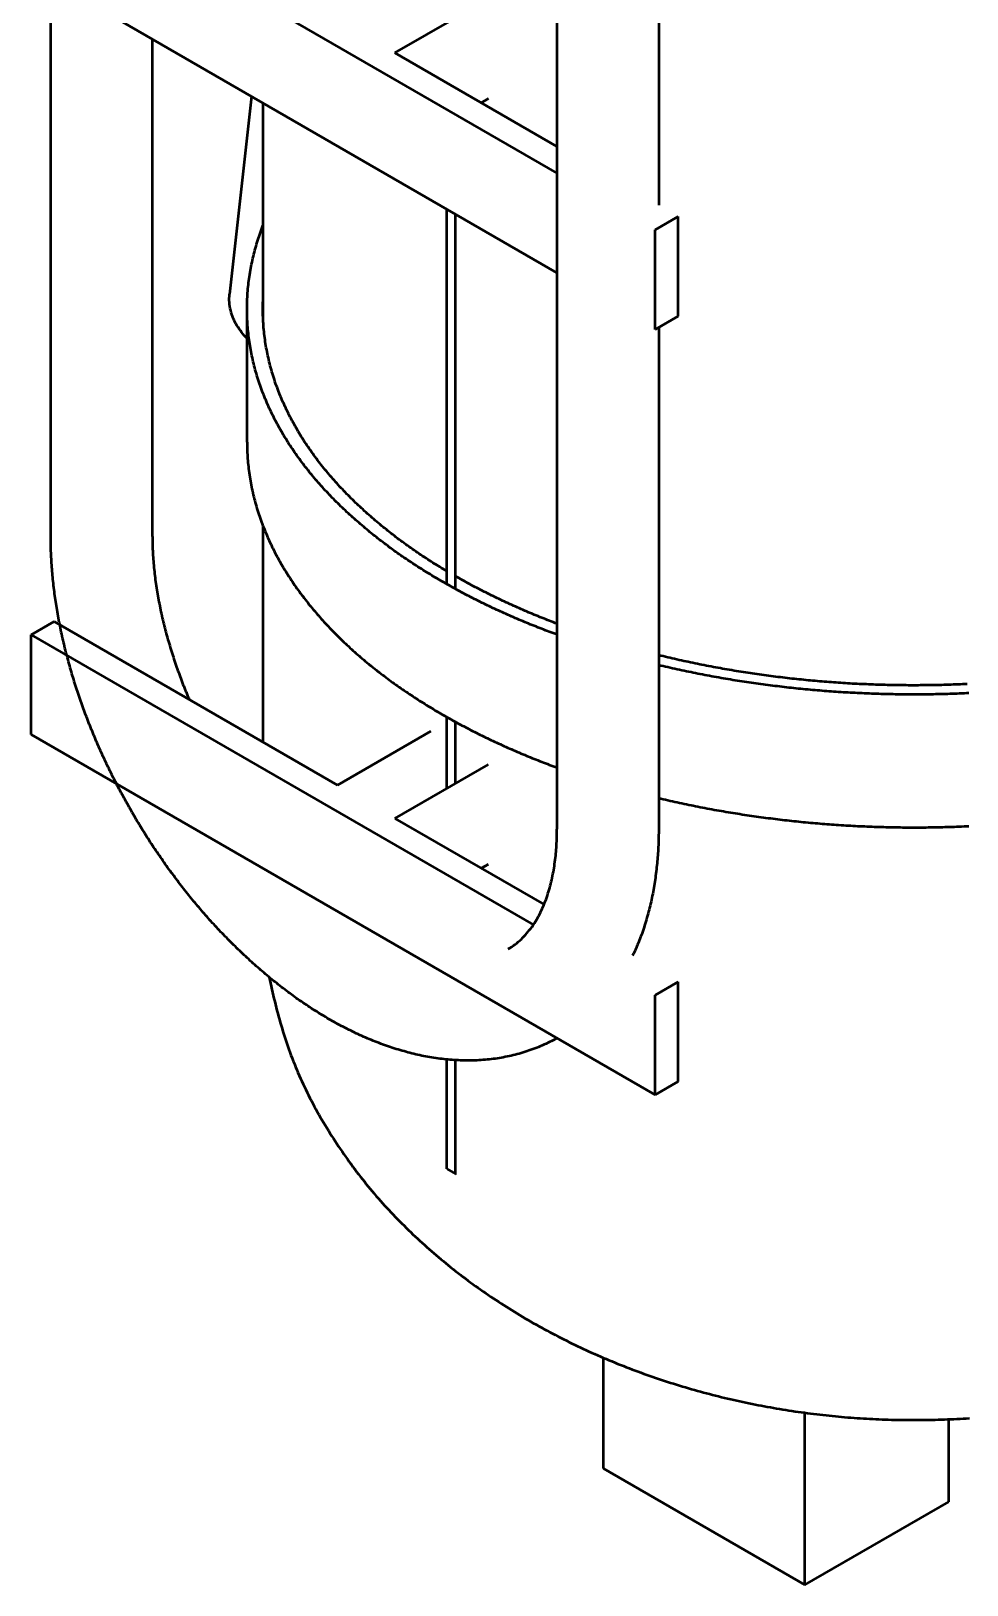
# Model space of a CAD drawing. Header units: millimetres. Extents: x 0 to 594, y 0 to 420.
# Drawn here: x 458.54 to 481.54, y 195 to 233.19 of the extents above; entities that cross this region are included whole.
import ezdxf

# ---------------------------------------------------------------- set-up
doc = ezdxf.new("R2010")
doc.units = ezdxf.units.MM
doc.layers.add('01-VISIBLE', color=7, linetype='CONTINUOUS', lineweight=50)

msp = doc.modelspace()

# ---------------------------------------------------------------- linework, layer by layer
at = {"layer": '01-VISIBLE'}
for p, q in [((459.021, 220.765), (459.021, 249.767)), ((471.466, 242.581), (471.466, 213.579)), ((473.966, 242.581), (473.966, 228.91)), ((458.539, 237.164), (471.466, 229.7)), ((458.539, 234.714), (471.466, 227.251)), ((467.484, 232.653), (469.782, 233.98)), ((461.521, 220.765), (461.521, 232.992)), ((467.484, 232.653), (471.466, 230.353)), ((463.956, 231.587), (463.419, 226.723)), ((469.605, 231.428), (469.782, 231.53)), ((464.247, 226.027), (464.247, 231.419)), ((468.759, 219.596), (468.759, 228.814)), ((468.971, 219.478), (468.971, 228.691)), ((473.883, 228.305), (474.449, 228.631)), ((474.449, 226.182), (474.449, 228.631)), ((473.883, 225.855), (473.883, 228.305)), ((463.847, 223.087), (463.847, 226.353)), ((473.883, 225.855), (474.449, 226.182)), ((473.966, 225.903), (473.966, 213.579)), ((464.247, 215.709), (464.247, 221.009)), ((458.539, 218.352), (459.104, 218.678)), ((459.104, 218.678), (466.069, 214.657)), ((458.539, 215.902), (458.539, 218.352)), ((458.539, 218.352), (470.885, 211.224)), ((468.759, 214.577), (468.759, 216.33)), ((468.971, 214.7), (468.971, 216.212)), ((458.539, 215.902), (473.883, 207.043)), ((466.069, 214.657), (468.367, 215.984)), ((467.484, 213.841), (469.782, 215.167)), ((467.484, 213.841), (471.149, 211.724)), ((469.605, 212.616), (469.782, 212.718)), ((473.883, 209.493), (474.449, 209.819)), ((474.449, 207.37), (474.449, 209.819)), ((473.883, 207.043), (473.883, 209.493)), ((468.759, 205.228), (468.759, 207.914)), ((468.971, 205.106), (468.971, 207.898)), ((473.883, 207.043), (474.449, 207.37)), ((468.759, 205.228), (468.971, 205.106)), ((468.971, 205.106), (468.986, 205.114)), ((472.61, 197.858), (472.61, 200.582)), ((477.56, 195), (477.56, 199.233)), ((481.095, 197.041), (481.095, 199.071)), ((472.61, 197.858), (477.56, 195)), ((477.56, 195), (481.095, 197.041))]:
    msp.add_line(p, q, dxfattribs=at)
for points in [[(463.847, 226.353), (463.847, 226.404), (463.848, 226.455), (463.849, 226.506), (463.851, 226.556), (463.853, 226.607), (463.855, 226.657), (463.858, 226.708), (463.862, 226.759), (463.866, 226.809), (463.87, 226.86), (463.875, 226.91), (463.881, 226.96), (463.886, 227.011), (463.893, 227.061), (463.899, 227.111), (463.907, 227.162), (463.914, 227.212), (463.922, 227.262), (463.931, 227.312), (463.94, 227.362), (463.949, 227.411), (463.959, 227.461), (463.97, 227.511), (463.981, 227.56), (463.992, 227.61), (464.003, 227.659), (464.016, 227.708), (464.028, 227.757), (464.041, 227.806), (464.054, 227.855), (464.068, 227.904), (464.082, 227.953), (464.097, 228.001), (464.112, 228.05), (464.128, 228.098), (464.143, 228.146), (464.16, 228.194), (464.176, 228.242), (464.193, 228.29), (464.211, 228.337), (464.229, 228.385), (464.247, 228.432)], [(463.847, 225.638), (463.812, 225.674), (463.779, 225.712), (463.746, 225.75), (463.714, 225.789), (463.684, 225.829), (463.655, 225.87), (463.627, 225.912), (463.6, 225.954), (463.575, 225.998), (463.551, 226.042), (463.529, 226.087), (463.509, 226.133), (463.49, 226.18), (463.473, 226.227), (463.458, 226.275), (463.445, 226.324), (463.434, 226.373), (463.425, 226.423), (463.419, 226.472), (463.414, 226.522), (463.412, 226.573), (463.412, 226.623), (463.414, 226.673), (463.419, 226.723)], [(464.237, 226.353), (464.237, 226.408), (464.238, 226.462), (464.239, 226.517), (464.241, 226.571), (464.244, 226.626), (464.247, 226.68)], [(471.466, 218.356), (471.419, 218.374), (471.372, 218.391), (471.325, 218.409), (471.278, 218.426), (471.231, 218.444), (471.184, 218.462), (471.137, 218.48), (471.091, 218.498), (471.044, 218.516), (470.997, 218.535), (470.951, 218.553), (470.904, 218.572), (470.858, 218.59), (470.811, 218.609), (470.765, 218.628), (470.718, 218.647), (470.672, 218.666), (470.626, 218.686), (470.579, 218.705), (470.533, 218.724), (470.487, 218.744), (470.441, 218.764), (470.395, 218.784), (470.349, 218.804), (470.303, 218.824), (470.257, 218.844), (470.211, 218.865), (470.166, 218.885), (470.12, 218.906), (470.074, 218.927), (470.029, 218.947), (469.983, 218.968), (469.938, 218.99), (469.892, 219.011), (469.847, 219.032), (469.802, 219.054), (469.756, 219.075), (469.711, 219.097), (469.666, 219.119), (469.621, 219.141), (469.576, 219.163), (469.531, 219.186), (469.486, 219.208), (469.441, 219.231), (469.397, 219.253), (469.352, 219.276), (469.307, 219.299), (469.263, 219.322), (469.218, 219.345), (469.174, 219.369), (469.13, 219.392), (469.086, 219.416), (469.041, 219.44), (468.997, 219.464), (468.953, 219.488), (468.909, 219.512), (468.865, 219.536), (468.822, 219.561), (468.778, 219.585), (468.734, 219.61), (468.691, 219.635), (468.647, 219.66), (468.604, 219.685), (468.561, 219.71), (468.517, 219.736), (468.474, 219.761), (468.431, 219.787), (468.388, 219.813), (468.345, 219.839), (468.303, 219.865), (468.26, 219.891), (468.217, 219.918), (468.175, 219.944), (468.132, 219.971), (468.09, 219.998), (468.048, 220.025), (468.006, 220.052), (467.964, 220.08), (467.922, 220.107), (467.88, 220.135), (467.838, 220.163), (467.796, 220.19), (467.755, 220.219), (467.713, 220.247), (467.672, 220.275), (467.631, 220.304), (467.59, 220.332), (467.549, 220.361), (467.508, 220.39), (467.467, 220.42), (467.426, 220.449), (467.386, 220.478), (467.345, 220.508), (467.305, 220.538), (467.265, 220.568), (467.225, 220.598), (467.185, 220.628), (467.145, 220.659), (467.105, 220.689), (467.065, 220.72), (467.026, 220.751), (466.987, 220.782), (466.947, 220.813), (466.908, 220.845), (466.869, 220.876), (466.83, 220.908), (466.792, 220.94), (466.753, 220.972), (466.715, 221.004), (466.677, 221.037), (466.638, 221.069), (466.6, 221.102), (466.563, 221.135), (466.525, 221.168), (466.487, 221.201), (466.45, 221.235), (466.413, 221.268), (466.376, 221.302), (466.339, 221.336), (466.302, 221.37), (466.265, 221.404), (466.229, 221.439), (466.193, 221.473), (466.157, 221.508), (466.121, 221.543), (466.085, 221.578), (466.049, 221.614), (466.014, 221.649), (465.979, 221.685), (465.944, 221.721), (465.909, 221.757), (465.874, 221.793), (465.84, 221.83), (465.805, 221.866), (465.771, 221.903), (465.737, 221.94), (465.704, 221.977), (465.67, 222.014), (465.637, 222.052), (465.604, 222.09), (465.571, 222.127), (465.538, 222.165), (465.506, 222.204), (465.474, 222.242), (465.441, 222.281), (465.41, 222.319), (465.378, 222.358), (465.347, 222.398), (465.316, 222.437), (465.285, 222.476), (465.254, 222.516), (465.224, 222.556), (465.193, 222.596), (465.163, 222.636), (465.134, 222.677), (465.104, 222.717), (465.075, 222.758), (465.046, 222.799), (465.018, 222.84), (464.989, 222.881), (464.961, 222.923), (464.933, 222.965), (464.906, 223.007), (464.878, 223.049), (464.851, 223.091), (464.824, 223.133), (464.798, 223.176), (464.772, 223.219), (464.746, 223.262), (464.72, 223.305), (464.695, 223.348), (464.67, 223.391), (464.645, 223.435), (464.621, 223.479), (464.597, 223.523), (464.573, 223.567), (464.55, 223.611), (464.526, 223.656), (464.504, 223.701), (464.481, 223.745), (464.459, 223.79), (464.437, 223.836), (464.416, 223.881), (464.395, 223.926), (464.374, 223.972), (464.354, 224.018), (464.333, 224.064), (464.314, 224.11), (464.294, 224.156), (464.275, 224.203), (464.257, 224.249), (464.239, 224.296), (464.221, 224.343), (464.203, 224.39), (464.186, 224.437), (464.17, 224.484), (464.153, 224.532), (464.137, 224.579), (464.122, 224.627), (464.107, 224.675), (464.092, 224.723), (464.078, 224.771), (464.064, 224.819), (464.05, 224.867), (464.037, 224.916), (464.024, 224.964), (464.012, 225.013), (464, 225.062), (463.989, 225.11), (463.978, 225.159), (463.967, 225.208), (463.957, 225.257), (463.947, 225.307), (463.938, 225.356), (463.929, 225.405), (463.921, 225.455), (463.913, 225.504), (463.905, 225.554), (463.898, 225.604), (463.892, 225.653), (463.886, 225.703), (463.88, 225.753), (463.875, 225.803), (463.87, 225.853), (463.865, 225.903), (463.862, 225.953), (463.858, 226.003), (463.855, 226.053), (463.853, 226.103), (463.85, 226.153), (463.849, 226.203), (463.848, 226.253), (463.847, 226.303), (463.847, 226.353)], [(468.759, 219.915), (468.716, 219.941), (468.673, 219.967), (468.63, 219.993), (468.587, 220.019), (468.545, 220.045), (468.502, 220.072), (468.459, 220.098), (468.417, 220.125), (468.375, 220.152), (468.332, 220.179), (468.29, 220.206), (468.248, 220.234), (468.206, 220.261), (468.164, 220.289), (468.123, 220.317), (468.081, 220.345), (468.039, 220.373), (467.998, 220.401), (467.957, 220.43), (467.915, 220.458), (467.874, 220.487), (467.833, 220.516), (467.792, 220.545), (467.752, 220.575), (467.711, 220.604), (467.67, 220.634), (467.63, 220.663), (467.59, 220.693), (467.549, 220.723), (467.509, 220.754), (467.469, 220.784), (467.43, 220.814), (467.39, 220.845), (467.35, 220.876), (467.311, 220.907), (467.272, 220.938), (467.233, 220.97), (467.194, 221.001), (467.155, 221.033), (467.116, 221.065), (467.077, 221.097), (467.039, 221.129), (467.001, 221.162), (466.962, 221.194), (466.924, 221.227), (466.887, 221.26), (466.849, 221.293), (466.811, 221.327), (466.774, 221.36), (466.737, 221.394), (466.7, 221.428), (466.663, 221.462), (466.626, 221.496), (466.589, 221.53), (466.553, 221.565), (466.517, 221.599), (466.481, 221.634), (466.445, 221.669), (466.409, 221.705), (466.374, 221.74), (466.338, 221.776), (466.303, 221.811), (466.268, 221.847), (466.233, 221.884), (466.199, 221.92), (466.164, 221.956), (466.13, 221.993), (466.096, 222.03), (466.062, 222.067), (466.029, 222.104), (465.995, 222.142), (465.962, 222.18), (465.929, 222.217), (465.896, 222.255), (465.864, 222.294), (465.831, 222.332), (465.799, 222.371), (465.767, 222.409), (465.736, 222.448), (465.704, 222.487), (465.673, 222.527), (465.642, 222.566), (465.612, 222.606), (465.581, 222.646), (465.551, 222.686), (465.521, 222.726), (465.491, 222.767), (465.462, 222.807), (465.433, 222.848), (465.404, 222.889), (465.375, 222.93), (465.347, 222.972), (465.319, 223.013), (465.291, 223.055), (465.263, 223.097), (465.236, 223.139), (465.209, 223.182), (465.182, 223.224), (465.156, 223.267), (465.13, 223.31), (465.104, 223.353), (465.078, 223.396), (465.053, 223.439), (465.028, 223.483), (465.004, 223.527), (464.98, 223.571), (464.956, 223.615), (464.932, 223.659), (464.909, 223.704), (464.886, 223.748), (464.863, 223.793), (464.841, 223.838), (464.819, 223.883), (464.798, 223.928), (464.776, 223.974), (464.756, 224.02), (464.735, 224.065), (464.715, 224.111), (464.695, 224.158), (464.676, 224.204), (464.657, 224.25), (464.638, 224.297), (464.62, 224.344), (464.602, 224.391), (464.584, 224.438), (464.567, 224.485), (464.551, 224.532), (464.534, 224.58), (464.519, 224.627), (464.503, 224.675), (464.488, 224.723), (464.473, 224.771), (464.459, 224.819), (464.445, 224.867), (464.432, 224.915), (464.419, 224.964), (464.406, 225.013), (464.394, 225.061), (464.382, 225.11), (464.371, 225.159), (464.36, 225.208), (464.35, 225.257), (464.34, 225.306), (464.33, 225.356), (464.321, 225.405), (464.313, 225.454), (464.305, 225.504), (464.297, 225.553), (464.29, 225.603), (464.283, 225.653), (464.277, 225.703), (464.271, 225.752), (464.265, 225.802), (464.26, 225.852), (464.256, 225.902), (464.252, 225.952), (464.248, 226.002), (464.245, 226.052), (464.243, 226.103), (464.241, 226.153), (464.239, 226.203), (464.238, 226.253), (464.237, 226.303), (464.237, 226.353)], [(463.847, 223.087), (463.847, 223.037), (463.848, 222.987), (463.849, 222.937), (463.85, 222.887), (463.853, 222.837), (463.855, 222.787), (463.858, 222.737), (463.862, 222.687), (463.865, 222.637), (463.87, 222.587), (463.875, 222.537), (463.88, 222.487), (463.886, 222.437), (463.892, 222.387), (463.898, 222.338), (463.905, 222.288), (463.913, 222.238), (463.921, 222.189), (463.929, 222.139), (463.938, 222.09), (463.947, 222.041), (463.957, 221.991), (463.967, 221.942), (463.978, 221.893), (463.989, 221.844), (464, 221.796), (464.012, 221.747), (464.024, 221.698), (464.037, 221.65), (464.05, 221.601), (464.064, 221.553), (464.078, 221.505), (464.092, 221.457), (464.107, 221.409), (464.122, 221.361), (464.137, 221.313), (464.153, 221.266), (464.17, 221.218), (464.186, 221.171), (464.203, 221.124), (464.221, 221.077), (464.239, 221.03), (464.257, 220.983), (464.275, 220.937), (464.294, 220.89), (464.314, 220.844), (464.333, 220.798), (464.354, 220.752), (464.374, 220.706), (464.395, 220.66), (464.416, 220.615), (464.437, 220.57), (464.459, 220.524), (464.481, 220.479), (464.504, 220.435), (464.526, 220.39), (464.55, 220.345), (464.573, 220.301), (464.597, 220.257), (464.621, 220.213), (464.645, 220.169), (464.67, 220.125), (464.695, 220.082), (464.72, 220.039), (464.746, 219.996), (464.772, 219.953), (464.798, 219.91), (464.824, 219.867), (464.851, 219.825), (464.878, 219.783), (464.906, 219.741), (464.933, 219.699), (464.961, 219.657), (464.989, 219.616), (465.018, 219.574), (465.046, 219.533), (465.075, 219.492), (465.104, 219.451), (465.134, 219.411), (465.163, 219.37), (465.193, 219.33), (465.224, 219.29), (465.254, 219.25), (465.285, 219.21), (465.316, 219.171), (465.347, 219.132), (465.378, 219.092), (465.41, 219.053), (465.441, 219.015), (465.474, 218.976), (465.506, 218.938), (465.538, 218.899), (465.571, 218.861), (465.604, 218.824), (465.637, 218.786), (465.67, 218.748), (465.704, 218.711), (465.737, 218.674), (465.771, 218.637), (465.805, 218.6), (465.84, 218.564), (465.874, 218.527), (465.909, 218.491), (465.944, 218.455), (465.979, 218.419), (466.014, 218.383), (466.049, 218.348), (466.085, 218.312), (466.121, 218.277), (466.157, 218.242), (466.193, 218.207), (466.229, 218.173), (466.265, 218.138), (466.302, 218.104), (466.339, 218.07), (466.376, 218.036), (466.413, 218.002), (466.45, 217.969), (466.487, 217.935), (466.525, 217.902), (466.563, 217.869), (466.6, 217.836), (466.638, 217.803), (466.677, 217.771), (466.715, 217.738), (466.753, 217.706), (466.792, 217.674), (466.83, 217.642), (466.869, 217.61), (466.908, 217.579), (466.947, 217.547), (466.987, 217.516), (467.026, 217.485), (467.065, 217.454), (467.105, 217.423), (467.145, 217.393), (467.185, 217.362), (467.225, 217.332), (467.265, 217.302), (467.305, 217.272), (467.345, 217.242), (467.386, 217.212), (467.426, 217.183), (467.467, 217.154), (467.508, 217.124), (467.549, 217.095), (467.59, 217.066), (467.631, 217.038), (467.672, 217.009), (467.713, 216.981), (467.755, 216.953), (467.796, 216.925), (467.838, 216.897), (467.88, 216.869), (467.922, 216.841), (467.964, 216.814), (468.006, 216.786), (468.048, 216.759), (468.09, 216.732), (468.132, 216.705), (468.175, 216.678), (468.217, 216.652), (468.26, 216.625), (468.303, 216.599), (468.345, 216.573), (468.388, 216.547), (468.431, 216.521), (468.474, 216.495), (468.517, 216.47), (468.561, 216.444), (468.604, 216.419), (468.647, 216.394), (468.691, 216.369), (468.734, 216.344), (468.778, 216.319), (468.822, 216.295), (468.865, 216.27), (468.909, 216.246), (468.953, 216.222), (468.997, 216.198), (469.041, 216.174), (469.086, 216.15), (469.13, 216.126), (469.174, 216.103), (469.218, 216.08), (469.263, 216.056), (469.307, 216.033), (469.352, 216.01), (469.397, 215.987), (469.441, 215.965), (469.486, 215.942), (469.531, 215.92), (469.576, 215.897), (469.621, 215.875), (469.666, 215.853), (469.711, 215.831), (469.756, 215.809), (469.802, 215.788), (469.847, 215.766), (469.892, 215.745), (469.938, 215.724), (469.983, 215.702), (470.029, 215.681), (470.074, 215.661), (470.12, 215.64), (470.166, 215.619), (470.211, 215.599), (470.257, 215.578), (470.303, 215.558), (470.349, 215.538), (470.395, 215.518), (470.441, 215.498), (470.487, 215.478), (470.533, 215.458), (470.579, 215.439), (470.626, 215.42), (470.672, 215.4), (470.718, 215.381), (470.765, 215.362), (470.811, 215.343), (470.858, 215.324), (470.904, 215.306), (470.951, 215.287), (470.997, 215.269), (471.044, 215.25), (471.091, 215.232), (471.137, 215.214), (471.184, 215.196), (471.231, 215.178), (471.278, 215.16), (471.325, 215.143), (471.372, 215.125), (471.419, 215.108), (471.466, 215.09)], [(471.466, 208.439), (471.422, 208.414), (471.378, 208.391), (471.333, 208.367), (471.288, 208.345), (471.243, 208.323), (471.198, 208.301), (471.152, 208.28), (471.106, 208.26), (471.06, 208.24), (471.013, 208.22), (470.967, 208.201), (470.92, 208.183), (470.873, 208.165), (470.825, 208.148), (470.778, 208.132), (470.73, 208.116), (470.682, 208.1), (470.634, 208.085), (470.586, 208.071), (470.538, 208.057), (470.489, 208.044), (470.44, 208.031), (470.392, 208.019), (470.343, 208.007), (470.294, 207.996), (470.244, 207.986), (470.195, 207.976), (470.146, 207.967), (470.096, 207.958), (470.046, 207.949), (469.997, 207.942), (469.947, 207.934), (469.897, 207.928), (469.847, 207.922), (469.797, 207.916), (469.747, 207.911), (469.697, 207.906), (469.647, 207.902), (469.597, 207.899), (469.546, 207.896), (469.496, 207.893), (469.446, 207.891), (469.396, 207.89), (469.345, 207.889), (469.295, 207.889), (469.245, 207.889), (469.194, 207.889), (469.144, 207.89), (469.094, 207.892), (469.044, 207.894), (468.993, 207.896), (468.943, 207.899), (468.893, 207.903), (468.843, 207.907), (468.793, 207.911), (468.743, 207.916), (468.693, 207.921), (468.643, 207.927), (468.593, 207.933), (468.543, 207.94), (468.493, 207.947), (468.443, 207.954), (468.393, 207.962), (468.344, 207.97), (468.294, 207.979), (468.245, 207.988), (468.195, 207.998), (468.146, 208.008), (468.097, 208.018), (468.048, 208.029), (467.999, 208.04), (467.95, 208.051), (467.901, 208.063), (467.852, 208.076), (467.803, 208.088), (467.755, 208.101), (467.706, 208.115), (467.658, 208.129), (467.61, 208.143), (467.561, 208.157), (467.513, 208.172), (467.465, 208.187), (467.417, 208.203), (467.37, 208.218), (467.322, 208.235), (467.275, 208.251), (467.227, 208.268), (467.18, 208.285), (467.133, 208.303), (467.086, 208.32), (467.039, 208.339), (466.992, 208.357), (466.945, 208.376), (466.899, 208.395), (466.852, 208.414), (466.806, 208.434), (466.76, 208.454), (466.714, 208.474), (466.668, 208.494), (466.622, 208.515), (466.576, 208.536), (466.53, 208.557), (466.485, 208.579), (466.44, 208.601), (466.395, 208.623), (466.349, 208.645), (466.305, 208.668), (466.26, 208.691), (466.215, 208.714), (466.171, 208.737), (466.126, 208.761), (466.082, 208.785), (466.038, 208.809), (465.994, 208.833), (465.95, 208.858), (465.906, 208.883), (465.862, 208.908), (465.819, 208.933), (465.776, 208.959), (465.732, 208.984), (465.689, 209.01), (465.646, 209.037), (465.604, 209.063), (465.561, 209.09), (465.518, 209.116), (465.476, 209.144), (465.434, 209.171), (465.391, 209.198), (465.349, 209.226), (465.307, 209.254), (465.266, 209.282), (465.224, 209.31), (465.183, 209.339), (465.141, 209.367), (465.1, 209.396), (465.059, 209.425), (465.018, 209.454), (464.977, 209.484), (464.937, 209.513), (464.896, 209.543), (464.856, 209.573), (464.815, 209.603), (464.775, 209.633), (464.735, 209.664), (464.695, 209.695), (464.655, 209.725), (464.616, 209.756), (464.576, 209.788), (464.537, 209.819), (464.498, 209.85), (464.459, 209.882), (464.42, 209.914), (464.381, 209.946), (464.342, 209.978), (464.304, 210.01), (464.265, 210.043), (464.227, 210.075), (464.189, 210.108), (464.151, 210.141), (464.113, 210.174), (464.075, 210.207), (464.037, 210.241), (464, 210.274), (463.962, 210.308), (463.925, 210.342), (463.888, 210.376), (463.851, 210.41), (463.814, 210.444), (463.777, 210.478), (463.741, 210.513), (463.704, 210.548), (463.668, 210.582), (463.632, 210.617), (463.596, 210.652), (463.56, 210.688), (463.524, 210.723), (463.488, 210.758), (463.453, 210.794), (463.417, 210.83), (463.382, 210.865), (463.347, 210.901), (463.312, 210.937), (463.277, 210.974), (463.242, 211.01), (463.207, 211.046), (463.173, 211.083), (463.138, 211.12), (463.104, 211.157), (463.07, 211.193), (463.036, 211.231), (463.002, 211.268), (462.968, 211.305), (462.934, 211.342), (462.901, 211.38), (462.867, 211.418), (462.834, 211.455), (462.801, 211.493), (462.768, 211.531), (462.735, 211.569), (462.702, 211.607), (462.67, 211.646), (462.637, 211.684), (462.605, 211.723), (462.573, 211.761), (462.541, 211.8), (462.509, 211.839), (462.477, 211.878), (462.445, 211.917), (462.413, 211.956), (462.382, 211.995), (462.351, 212.035), (462.319, 212.074), (462.288, 212.114), (462.257, 212.153), (462.226, 212.193), (462.196, 212.233), (462.165, 212.273), (462.135, 212.313), (462.104, 212.353), (462.074, 212.393), (462.044, 212.433), (462.014, 212.474), (461.984, 212.514), (461.955, 212.555), (461.925, 212.596), (461.896, 212.637), (461.866, 212.677), (461.837, 212.718), (461.808, 212.759), (461.779, 212.801), (461.75, 212.842), (461.722, 212.883), (461.693, 212.925), (461.665, 212.966), (461.636, 213.008), (461.608, 213.049), (461.58, 213.091), (461.552, 213.133), (461.525, 213.175), (461.497, 213.217), (461.469, 213.259), (461.442, 213.301), (461.415, 213.344), (461.388, 213.386), (461.361, 213.429), (461.334, 213.471), (461.307, 213.514), (461.281, 213.556), (461.254, 213.599), (461.228, 213.642), (461.202, 213.685), (461.176, 213.728), (461.15, 213.771), (461.124, 213.814), (461.098, 213.858), (461.073, 213.901), (461.047, 213.944), (461.022, 213.988), (460.997, 214.031), (460.972, 214.075), (460.947, 214.119), (460.922, 214.163), (460.897, 214.207), (460.873, 214.25), (460.849, 214.295), (460.824, 214.339), (460.8, 214.383), (460.776, 214.427), (460.753, 214.471), (460.729, 214.516), (460.705, 214.56), (460.682, 214.605), (460.659, 214.649), (460.636, 214.694), (460.613, 214.739), (460.59, 214.784), (460.567, 214.829), (460.544, 214.874), (460.522, 214.919), (460.5, 214.964), (460.478, 215.009), (460.456, 215.054), (460.434, 215.099), (460.412, 215.145), (460.39, 215.19), (460.369, 215.236), (460.348, 215.281), (460.327, 215.327), (460.305, 215.373), (460.285, 215.418), (460.264, 215.464), (460.243, 215.51), (460.223, 215.556), (460.203, 215.602), (460.182, 215.648), (460.162, 215.694), (460.142, 215.741), (460.123, 215.787), (460.103, 215.833), (460.084, 215.88), (460.064, 215.926), (460.045, 215.973), (460.026, 216.019), (460.008, 216.066), (459.989, 216.113), (459.97, 216.159), (459.952, 216.206), (459.934, 216.253), (459.916, 216.3), (459.898, 216.347), (459.88, 216.394), (459.862, 216.441), (459.845, 216.488), (459.828, 216.536), (459.81, 216.583), (459.793, 216.63), (459.777, 216.678), (459.76, 216.725), (459.743, 216.773), (459.727, 216.82), (459.711, 216.868), (459.695, 216.916), (459.679, 216.963), (459.663, 217.011), (459.648, 217.059), (459.632, 217.107), (459.617, 217.155), (459.602, 217.203), (459.587, 217.251), (459.572, 217.299), (459.558, 217.347), (459.544, 217.395), (459.529, 217.444), (459.515, 217.492), (459.501, 217.54), (459.488, 217.589), (459.474, 217.637), (459.461, 217.686), (459.448, 217.734), (459.435, 217.783), (459.422, 217.832), (459.409, 217.88), (459.397, 217.929), (459.384, 217.978), (459.372, 218.027), (459.36, 218.075), (459.349, 218.124), (459.337, 218.173), (459.326, 218.222), (459.315, 218.271), (459.304, 218.32), (459.293, 218.37), (459.282, 218.419), (459.272, 218.468), (459.261, 218.517), (459.251, 218.567), (459.242, 218.616), (459.232, 218.665), (459.222, 218.715), (459.213, 218.764), (459.204, 218.814), (459.195, 218.863), (459.187, 218.913), (459.178, 218.962), (459.17, 219.012), (459.162, 219.062), (459.154, 219.111), (459.146, 219.161), (459.139, 219.211), (459.132, 219.261), (459.125, 219.31), (459.118, 219.36), (459.111, 219.41), (459.105, 219.46), (459.099, 219.51), (459.093, 219.56), (459.087, 219.61), (459.082, 219.66), (459.076, 219.71), (459.071, 219.76), (459.067, 219.81), (459.062, 219.86), (459.058, 219.91), (459.054, 219.96), (459.05, 220.011), (459.046, 220.061), (459.043, 220.111), (459.04, 220.161), (459.037, 220.211), (459.034, 220.262), (459.032, 220.312), (459.029, 220.362), (459.027, 220.412), (459.026, 220.463), (459.024, 220.513), (459.023, 220.563), (459.022, 220.614), (459.022, 220.664), (459.021, 220.714), (459.021, 220.765)], [(461.521, 220.765), (461.521, 220.714), (461.522, 220.664), (461.523, 220.613), (461.524, 220.563), (461.525, 220.513), (461.527, 220.462), (461.53, 220.412), (461.532, 220.362), (461.535, 220.311), (461.538, 220.261), (461.542, 220.211), (461.546, 220.161), (461.55, 220.11), (461.554, 220.06), (461.559, 220.01), (461.564, 219.96), (461.569, 219.91), (461.575, 219.86), (461.581, 219.81), (461.587, 219.76), (461.593, 219.71), (461.6, 219.66), (461.607, 219.61), (461.614, 219.56), (461.622, 219.51), (461.63, 219.461), (461.638, 219.411), (461.646, 219.361), (461.655, 219.312), (461.664, 219.262), (461.673, 219.212), (461.682, 219.163), (461.692, 219.113), (461.701, 219.064), (461.711, 219.015), (461.722, 218.965), (461.732, 218.916), (461.743, 218.867), (461.754, 218.818), (461.765, 218.769), (461.777, 218.72), (461.789, 218.671), (461.8, 218.622), (461.813, 218.573), (461.825, 218.524), (461.838, 218.475), (461.85, 218.426), (461.863, 218.378), (461.877, 218.329), (461.89, 218.281), (461.904, 218.232), (461.918, 218.184), (461.932, 218.135), (461.946, 218.087), (461.961, 218.039), (461.975, 217.991), (461.99, 217.943), (462.005, 217.894), (462.021, 217.846), (462.036, 217.799), (462.052, 217.751), (462.068, 217.703), (462.084, 217.655), (462.1, 217.607), (462.117, 217.56), (462.133, 217.512), (462.15, 217.465), (462.167, 217.417), (462.184, 217.37), (462.202, 217.323), (462.219, 217.276), (462.237, 217.229), (462.255, 217.181), (462.273, 217.134), (462.292, 217.088), (462.31, 217.041), (462.329, 216.994), (462.348, 216.947), (462.367, 216.901), (462.386, 216.854), (462.405, 216.808), (462.425, 216.761)], [(471.466, 218.624), (471.419, 218.642), (471.372, 218.66), (471.326, 218.678), (471.279, 218.696), (471.232, 218.715), (471.186, 218.733), (471.139, 218.752), (471.093, 218.77), (471.046, 218.789), (471, 218.808), (470.953, 218.827), (470.907, 218.846), (470.861, 218.865), (470.814, 218.885), (470.768, 218.904), (470.722, 218.924), (470.676, 218.944), (470.63, 218.963), (470.584, 218.983), (470.538, 219.004), (470.492, 219.024), (470.446, 219.044), (470.401, 219.065), (470.355, 219.085), (470.309, 219.106), (470.264, 219.127), (470.218, 219.148), (470.173, 219.169), (470.128, 219.191), (470.082, 219.212), (470.037, 219.234), (469.992, 219.255), (469.947, 219.277), (469.902, 219.299), (469.857, 219.321), (469.812, 219.343), (469.767, 219.366), (469.722, 219.388), (469.677, 219.411), (469.633, 219.434), (469.588, 219.456), (469.543, 219.479), (469.499, 219.503), (469.455, 219.526), (469.41, 219.549), (469.366, 219.573), (469.322, 219.597), (469.278, 219.62), (469.234, 219.644), (469.19, 219.669), (469.146, 219.693), (469.102, 219.717), (469.058, 219.742), (469.015, 219.767), (468.971, 219.791)], [(481.546, 217.141), (481.489, 217.138), (481.432, 217.135), (481.374, 217.133), (481.317, 217.131), (481.259, 217.129), (481.202, 217.127), (481.145, 217.125), (481.087, 217.123), (481.03, 217.121), (480.972, 217.12), (480.915, 217.118), (480.858, 217.117), (480.8, 217.116), (480.743, 217.115), (480.685, 217.114), (480.628, 217.113), (480.57, 217.112), (480.513, 217.111), (480.456, 217.111), (480.398, 217.111), (480.341, 217.11), (480.283, 217.11), (480.226, 217.11), (480.168, 217.11), (480.111, 217.11), (480.053, 217.111), (479.996, 217.111), (479.939, 217.112), (479.881, 217.113), (479.824, 217.113), (479.766, 217.114), (479.709, 217.115), (479.651, 217.116), (479.594, 217.118), (479.537, 217.119), (479.479, 217.121), (479.422, 217.122), (479.364, 217.124), (479.307, 217.126), (479.25, 217.128), (479.192, 217.13), (479.135, 217.132), (479.077, 217.135), (479.02, 217.137), (478.963, 217.14), (478.905, 217.143), (478.848, 217.145), (478.79, 217.148), (478.733, 217.151), (478.676, 217.155), (478.618, 217.158), (478.561, 217.161), (478.504, 217.165), (478.446, 217.169), (478.389, 217.173), (478.332, 217.176), (478.274, 217.181), (478.217, 217.185), (478.16, 217.189), (478.103, 217.193), (478.045, 217.198), (477.988, 217.203), (477.931, 217.207), (477.874, 217.212), (477.816, 217.217), (477.759, 217.222), (477.702, 217.228), (477.645, 217.233), (477.588, 217.238), (477.531, 217.244), (477.473, 217.25), (477.416, 217.256), (477.359, 217.262), (477.302, 217.268), (477.245, 217.274), (477.188, 217.28), (477.131, 217.287), (477.074, 217.293), (477.017, 217.3), (476.96, 217.307), (476.903, 217.314), (476.846, 217.321), (476.789, 217.328), (476.732, 217.336), (476.675, 217.343), (476.618, 217.351), (476.561, 217.358), (476.504, 217.366), (476.447, 217.374), (476.39, 217.382), (476.333, 217.391), (476.276, 217.399), (476.22, 217.407), (476.163, 217.416), (476.106, 217.425), (476.049, 217.433), (475.993, 217.442), (475.936, 217.451), (475.879, 217.461), (475.822, 217.47), (475.766, 217.48), (475.709, 217.489), (475.653, 217.499), (475.596, 217.509), (475.539, 217.519), (475.483, 217.529), (475.426, 217.539), (475.37, 217.549), (475.313, 217.56), (475.257, 217.571), (475.201, 217.581), (475.144, 217.592), (475.088, 217.603), (475.031, 217.614), (474.975, 217.626), (474.919, 217.637), (474.863, 217.649), (474.806, 217.66), (474.75, 217.672), (474.694, 217.684), (474.638, 217.696), (474.582, 217.708), (474.525, 217.72), (474.469, 217.733), (474.413, 217.746), (474.357, 217.758), (474.301, 217.771), (474.245, 217.784), (474.189, 217.797), (474.134, 217.81), (474.078, 217.824), (474.022, 217.837), (473.966, 217.851)], [(481.588, 216.917), (481.53, 216.914), (481.472, 216.911), (481.413, 216.909), (481.355, 216.907), (481.297, 216.904), (481.239, 216.902), (481.181, 216.9), (481.123, 216.898), (481.065, 216.897), (481.007, 216.895), (480.948, 216.894), (480.89, 216.892), (480.832, 216.891), (480.774, 216.89), (480.716, 216.889), (480.658, 216.888), (480.599, 216.887), (480.541, 216.886), (480.483, 216.886), (480.425, 216.885), (480.367, 216.885), (480.309, 216.885), (480.25, 216.885), (480.192, 216.885), (480.134, 216.885), (480.076, 216.885), (480.018, 216.886), (479.96, 216.886), (479.901, 216.887), (479.843, 216.888), (479.785, 216.889), (479.727, 216.89), (479.669, 216.891), (479.611, 216.892), (479.553, 216.893), (479.494, 216.895), (479.436, 216.896), (479.378, 216.898), (479.32, 216.9), (479.262, 216.902), (479.204, 216.904), (479.146, 216.906), (479.087, 216.909), (479.029, 216.911), (478.971, 216.914), (478.913, 216.916), (478.855, 216.919), (478.797, 216.922), (478.739, 216.925), (478.681, 216.928), (478.623, 216.931), (478.565, 216.935), (478.507, 216.938), (478.449, 216.942), (478.39, 216.946), (478.332, 216.95), (478.274, 216.954), (478.216, 216.958), (478.158, 216.962), (478.1, 216.966), (478.042, 216.971), (477.984, 216.975), (477.926, 216.98), (477.868, 216.985), (477.811, 216.99), (477.753, 216.995), (477.695, 217), (477.637, 217.006), (477.579, 217.011), (477.521, 217.017), (477.463, 217.022), (477.405, 217.028), (477.347, 217.034), (477.289, 217.04), (477.232, 217.046), (477.174, 217.053), (477.116, 217.059), (477.058, 217.066), (477, 217.072), (476.943, 217.079), (476.885, 217.086), (476.827, 217.093), (476.769, 217.1), (476.712, 217.108), (476.654, 217.115), (476.596, 217.122), (476.539, 217.13), (476.481, 217.138), (476.423, 217.146), (476.366, 217.154), (476.308, 217.162), (476.251, 217.17), (476.193, 217.179), (476.136, 217.187), (476.078, 217.196), (476.021, 217.205), (475.963, 217.214), (475.906, 217.223), (475.848, 217.232), (475.791, 217.241), (475.733, 217.251), (475.676, 217.26), (475.619, 217.27), (475.561, 217.28), (475.504, 217.29), (475.447, 217.3), (475.389, 217.31), (475.332, 217.32), (475.275, 217.331), (475.218, 217.341), (475.161, 217.352), (475.103, 217.363), (475.046, 217.374), (474.989, 217.385), (474.932, 217.396), (474.875, 217.407), (474.818, 217.419), (474.761, 217.43), (474.704, 217.442), (474.647, 217.454), (474.59, 217.466), (474.533, 217.478), (474.476, 217.49), (474.42, 217.503), (474.363, 217.515), (474.306, 217.528), (474.249, 217.541), (474.193, 217.554), (474.136, 217.567), (474.079, 217.58), (474.023, 217.593), (473.966, 217.607)], [(473.966, 214.341), (474.023, 214.327), (474.079, 214.314), (474.136, 214.301), (474.193, 214.288), (474.249, 214.275), (474.306, 214.262), (474.363, 214.249), (474.42, 214.237), (474.476, 214.224), (474.533, 214.212), (474.59, 214.2), (474.647, 214.188), (474.704, 214.176), (474.761, 214.164), (474.818, 214.153), (474.875, 214.141), (474.932, 214.13), (474.989, 214.119), (475.046, 214.108), (475.103, 214.097), (475.161, 214.086), (475.218, 214.075), (475.275, 214.065), (475.332, 214.054), (475.389, 214.044), (475.447, 214.034), (475.504, 214.024), (475.561, 214.014), (475.619, 214.004), (475.676, 213.994), (475.733, 213.985), (475.791, 213.975), (475.848, 213.966), (475.906, 213.957), (475.963, 213.948), (476.021, 213.939), (476.078, 213.93), (476.136, 213.921), (476.193, 213.913), (476.251, 213.904), (476.308, 213.896), (476.366, 213.888), (476.423, 213.88), (476.481, 213.872), (476.539, 213.864), (476.596, 213.856), (476.654, 213.849), (476.712, 213.842), (476.769, 213.834), (476.827, 213.827), (476.885, 213.82), (476.943, 213.813), (477, 213.806), (477.058, 213.8), (477.116, 213.793), (477.174, 213.787), (477.232, 213.78), (477.289, 213.774), (477.347, 213.768), (477.405, 213.762), (477.463, 213.756), (477.521, 213.751), (477.579, 213.745), (477.637, 213.74), (477.695, 213.734), (477.753, 213.729), (477.811, 213.724), (477.868, 213.719), (477.926, 213.714), (477.984, 213.709), (478.042, 213.705), (478.1, 213.7), (478.158, 213.696), (478.216, 213.692), (478.274, 213.688), (478.332, 213.684), (478.39, 213.68), (478.449, 213.676), (478.507, 213.672), (478.565, 213.669), (478.623, 213.665), (478.681, 213.662), (478.739, 213.659), (478.797, 213.656), (478.855, 213.653), (478.913, 213.65), (478.971, 213.648), (479.029, 213.645), (479.087, 213.643), (479.146, 213.64), (479.204, 213.638), (479.262, 213.636), (479.32, 213.634), (479.378, 213.632), (479.436, 213.631), (479.494, 213.629), (479.553, 213.627), (479.611, 213.626), (479.669, 213.625), (479.727, 213.624), (479.785, 213.623), (479.843, 213.622), (479.901, 213.621), (479.96, 213.62), (480.018, 213.62), (480.076, 213.619), (480.134, 213.619), (480.192, 213.619), (480.25, 213.619), (480.309, 213.619), (480.367, 213.619), (480.425, 213.619), (480.483, 213.62), (480.541, 213.62), (480.599, 213.621), (480.658, 213.622), (480.716, 213.623), (480.774, 213.624), (480.832, 213.625), (480.89, 213.626), (480.948, 213.628), (481.007, 213.629), (481.065, 213.631), (481.123, 213.632), (481.181, 213.634), (481.239, 213.636), (481.297, 213.638), (481.355, 213.641), (481.413, 213.643), (481.472, 213.645), (481.53, 213.648), (481.588, 213.651)], [(470.269, 210.633), (470.312, 210.659), (470.354, 210.686), (470.396, 210.715), (470.437, 210.744), (470.476, 210.775), (470.515, 210.807), (470.553, 210.84), (470.59, 210.874), (470.627, 210.909), (470.662, 210.945), (470.696, 210.982), (470.729, 211.019), (470.762, 211.058), (470.793, 211.097), (470.824, 211.137), (470.853, 211.178), (470.882, 211.219), (470.91, 211.261), (470.937, 211.304), (470.963, 211.347), (470.988, 211.39), (471.012, 211.434), (471.036, 211.479), (471.059, 211.524), (471.081, 211.569), (471.102, 211.615), (471.122, 211.661), (471.142, 211.707), (471.161, 211.754), (471.179, 211.8), (471.197, 211.848), (471.214, 211.895), (471.23, 211.943), (471.245, 211.99), (471.26, 212.039), (471.275, 212.087), (471.288, 212.135), (471.301, 212.184), (471.314, 212.233), (471.326, 212.281), (471.337, 212.33), (471.348, 212.38), (471.358, 212.429), (471.368, 212.478), (471.377, 212.528), (471.386, 212.577), (471.394, 212.627), (471.402, 212.677), (471.409, 212.726), (471.416, 212.776), (471.422, 212.826), (471.428, 212.876), (471.434, 212.926), (471.439, 212.976), (471.443, 213.026), (471.447, 213.077), (471.451, 213.127), (471.454, 213.177), (471.457, 213.227), (471.459, 213.278), (471.462, 213.328), (471.463, 213.378), (471.464, 213.428), (471.465, 213.479), (471.466, 213.529), (471.466, 213.579)], [(473.966, 213.579), (473.966, 213.529), (473.966, 213.479), (473.965, 213.429), (473.964, 213.379), (473.963, 213.329), (473.961, 213.279), (473.96, 213.229), (473.958, 213.179), (473.955, 213.129), (473.953, 213.079), (473.95, 213.029), (473.947, 212.979), (473.943, 212.929), (473.939, 212.879), (473.935, 212.829), (473.931, 212.78), (473.926, 212.73), (473.921, 212.68), (473.916, 212.63), (473.911, 212.58), (473.905, 212.531), (473.899, 212.481), (473.892, 212.431), (473.885, 212.382), (473.878, 212.332), (473.871, 212.283), (473.863, 212.233), (473.855, 212.184), (473.847, 212.135), (473.838, 212.085), (473.829, 212.036), (473.819, 211.987), (473.81, 211.938), (473.8, 211.889), (473.789, 211.84), (473.778, 211.791), (473.767, 211.742), (473.756, 211.693), (473.744, 211.645), (473.732, 211.596), (473.719, 211.548), (473.706, 211.499), (473.693, 211.451), (473.679, 211.403), (473.665, 211.355), (473.651, 211.307), (473.636, 211.259), (473.621, 211.211), (473.606, 211.164), (473.59, 211.116), (473.573, 211.069), (473.557, 211.022), (473.54, 210.975), (473.522, 210.928), (473.504, 210.881), (473.486, 210.835), (473.467, 210.788), (473.448, 210.742), (473.429, 210.696), (473.409, 210.65), (473.389, 210.604), (473.368, 210.559), (473.347, 210.513), (473.325, 210.468)], [(464.39, 209.938), (464.405, 209.863), (464.421, 209.788), (464.438, 209.713), (464.455, 209.638), (464.472, 209.564), (464.49, 209.489), (464.508, 209.414), (464.527, 209.34), (464.545, 209.265), (464.564, 209.191), (464.583, 209.117), (464.603, 209.043), (464.623, 208.969), (464.644, 208.895), (464.664, 208.821), (464.686, 208.747), (464.708, 208.673), (464.73, 208.6), (464.753, 208.527), (464.776, 208.454), (464.8, 208.381), (464.824, 208.308), (464.849, 208.235), (464.875, 208.163), (464.901, 208.091), (464.927, 208.019), (464.954, 207.947), (464.982, 207.875), (465.01, 207.804), (465.039, 207.733), (465.069, 207.662), (465.098, 207.591), (465.129, 207.521), (465.16, 207.451), (465.192, 207.381), (465.224, 207.311), (465.256, 207.242), (465.29, 207.173), (465.323, 207.104), (465.358, 207.035), (465.392, 206.967), (465.428, 206.898), (465.463, 206.83), (465.499, 206.763), (465.536, 206.695), (465.573, 206.628), (465.611, 206.561), (465.649, 206.495), (465.687, 206.428), (465.726, 206.362), (465.766, 206.296), (465.806, 206.231), (465.846, 206.165), (465.886, 206.1), (465.927, 206.035), (465.969, 205.971), (466.011, 205.906), (466.053, 205.842), (466.095, 205.778), (466.138, 205.715), (466.182, 205.652), (466.225, 205.588), (466.269, 205.526), (466.314, 205.463), (466.359, 205.401), (466.404, 205.339), (466.45, 205.277), (466.495, 205.216), (466.542, 205.155), (466.589, 205.094), (466.636, 205.033), (466.683, 204.973), (466.731, 204.913), (466.779, 204.853), (466.828, 204.794), (466.877, 204.735), (466.926, 204.676), (466.975, 204.617), (467.025, 204.559), (467.076, 204.501), (467.126, 204.443), (467.177, 204.386), (467.229, 204.329), (467.28, 204.272), (467.332, 204.216), (467.385, 204.16), (467.437, 204.104), (467.49, 204.048), (467.544, 203.993), (467.597, 203.938), (467.651, 203.884), (467.706, 203.83), (467.76, 203.776), (467.815, 203.722), (467.87, 203.669), (467.926, 203.616), (467.982, 203.563), (468.038, 203.511), (468.094, 203.458), (468.151, 203.407), (468.208, 203.355), (468.265, 203.304), (468.322, 203.253), (468.38, 203.203), (468.438, 203.153), (468.496, 203.103), (468.555, 203.053), (468.614, 203.004), (468.673, 202.955), (468.732, 202.906), (468.792, 202.858), (468.852, 202.81), (468.912, 202.762), (468.972, 202.715), (469.033, 202.667), (469.093, 202.621), (469.154, 202.574), (469.216, 202.528), (469.277, 202.482), (469.339, 202.437), (469.401, 202.391), (469.463, 202.346), (469.526, 202.302), (469.588, 202.257), (469.651, 202.213), (469.714, 202.17), (469.777, 202.126), (469.841, 202.083), (469.905, 202.041), (469.969, 201.998), (470.033, 201.956), (470.097, 201.914), (470.162, 201.873), (470.226, 201.831), (470.291, 201.791), (470.356, 201.75), (470.422, 201.71), (470.487, 201.67), (470.553, 201.63), (470.619, 201.591), (470.685, 201.552), (470.751, 201.513), (470.818, 201.475), (470.884, 201.437), (470.951, 201.399), (471.018, 201.361), (471.085, 201.324), (471.153, 201.287), (471.22, 201.251), (471.288, 201.215), (471.355, 201.179), (471.423, 201.143), (471.492, 201.108), (471.56, 201.073), (471.628, 201.038), (471.697, 201.004), (471.766, 200.97), (471.835, 200.936), (471.904, 200.903), (471.973, 200.869), (472.042, 200.837), (472.112, 200.804), (472.181, 200.772), (472.251, 200.74), (472.321, 200.708), (472.391, 200.677), (472.461, 200.646), (472.532, 200.615), (472.602, 200.585), (472.673, 200.555), (472.744, 200.525), (472.814, 200.496), (472.885, 200.467), (472.957, 200.438), (473.028, 200.409), (473.099, 200.381), (473.171, 200.353), (473.242, 200.325), (473.314, 200.298), (473.386, 200.271), (473.458, 200.244), (473.53, 200.218), (473.602, 200.192), (473.674, 200.166), (473.747, 200.141), (473.819, 200.115), (473.892, 200.09), (473.964, 200.066), (474.037, 200.042), (474.11, 200.018), (474.183, 199.994), (474.256, 199.97), (474.329, 199.947), (474.402, 199.924), (474.476, 199.902), (474.549, 199.88), (474.623, 199.858), (474.696, 199.836), (474.77, 199.815), (474.844, 199.794), (474.918, 199.773), (474.992, 199.753), (475.066, 199.733), (475.14, 199.713), (475.214, 199.693), (475.289, 199.674), (475.363, 199.655), (475.437, 199.636), (475.512, 199.618), (475.586, 199.6), (475.661, 199.582), (475.736, 199.565), (475.811, 199.548), (475.885, 199.531), (475.96, 199.514), (476.035, 199.498), (476.11, 199.482), (476.186, 199.466), (476.261, 199.451), (476.336, 199.436), (476.411, 199.421), (476.487, 199.407), (476.562, 199.392), (476.637, 199.378), (476.713, 199.365), (476.789, 199.352), (476.864, 199.338), (476.94, 199.326), (477.016, 199.313), (477.091, 199.301), (477.167, 199.289), (477.243, 199.278), (477.319, 199.266), (477.395, 199.255), (477.471, 199.245), (477.547, 199.234), (477.623, 199.224), (477.699, 199.214), (477.775, 199.205), (477.851, 199.196), (477.928, 199.187), (478.004, 199.178), (478.08, 199.17), (478.156, 199.162), (478.233, 199.154), (478.309, 199.146), (478.386, 199.139), (478.462, 199.132), (478.538, 199.126), (478.615, 199.119), (478.691, 199.113), (478.768, 199.108), (478.844, 199.102), (478.921, 199.097), (478.998, 199.092), (479.074, 199.088), (479.151, 199.083), (479.227, 199.079), (479.304, 199.076), (479.381, 199.072), (479.457, 199.069), (479.534, 199.066), (479.611, 199.064), (479.688, 199.061), (479.764, 199.059), (479.841, 199.058), (479.918, 199.056), (479.994, 199.055), (480.071, 199.054), (480.148, 199.054), (480.225, 199.054), (480.301, 199.054), (480.378, 199.054), (480.455, 199.055), (480.532, 199.056), (480.608, 199.057), (480.685, 199.058), (480.762, 199.06), (480.838, 199.062), (480.915, 199.065), (480.992, 199.067), (481.069, 199.07), (481.145, 199.074), (481.222, 199.077), (481.298, 199.081), (481.375, 199.085), (481.452, 199.089), (481.528, 199.094), (481.605, 199.099)]]:
    msp.add_lwpolyline(points, dxfattribs=at)

doc.saveas('drawing.dxf')
